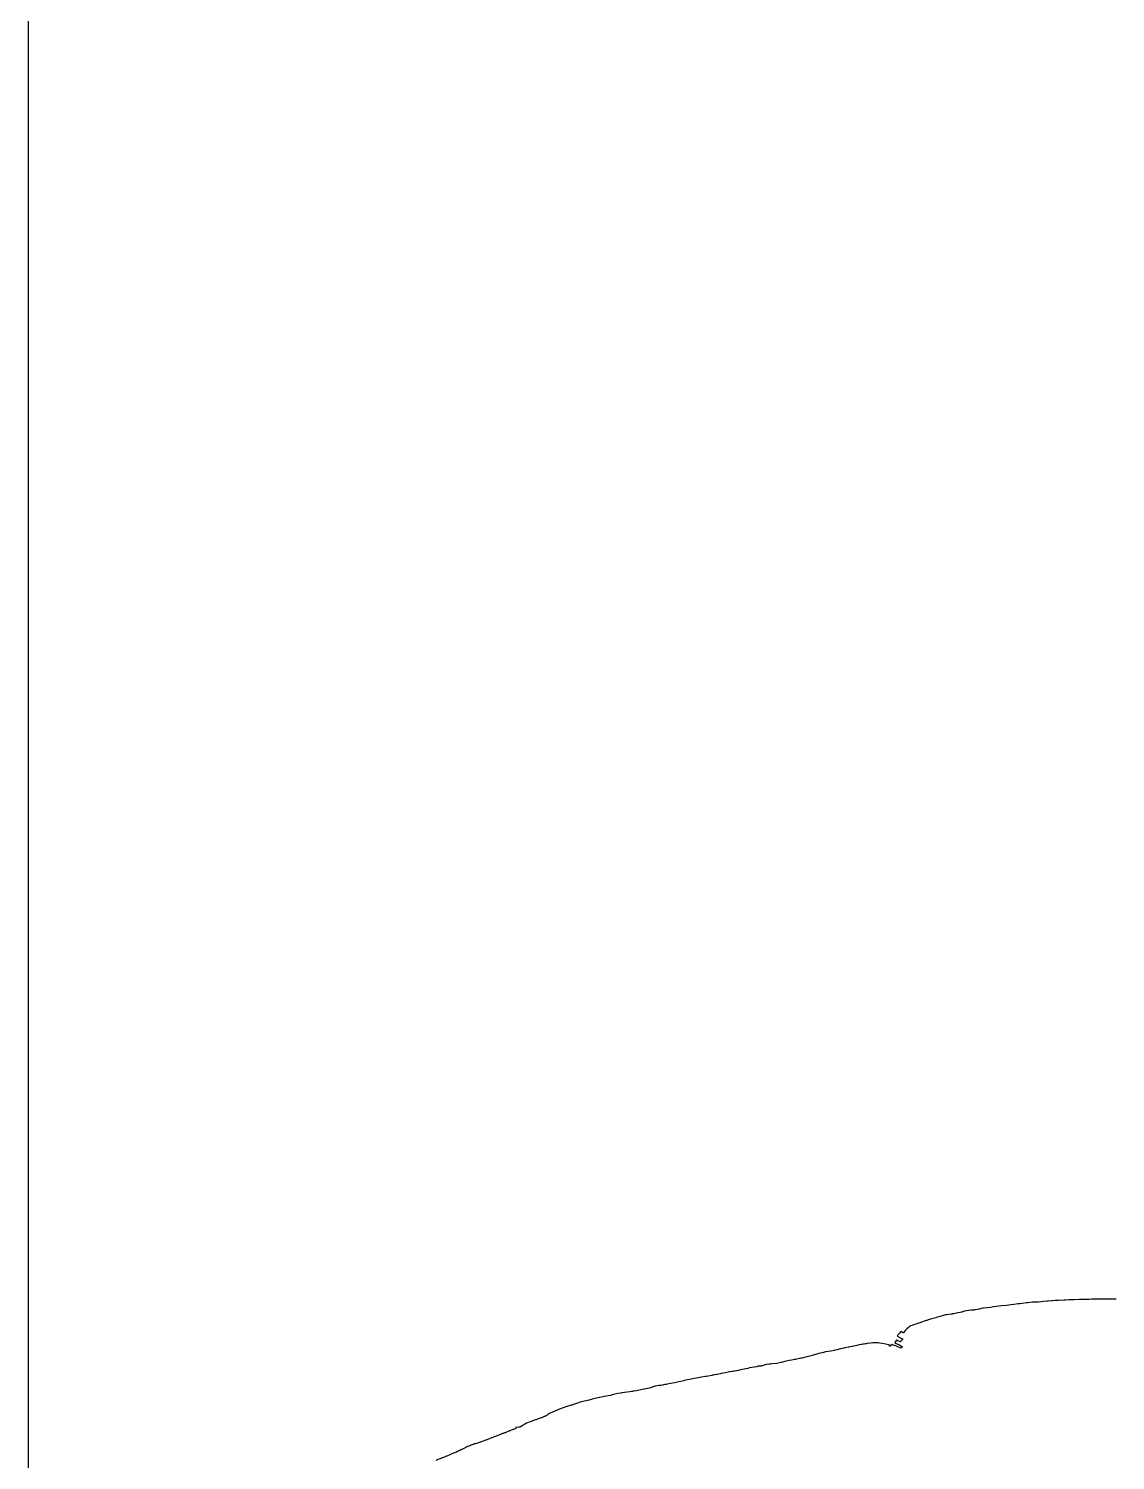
# Model space of a CAD drawing. Header units: inches. Extents: x 139.14 to 140.39, y 34.9 to 35.86.
# Drawn here: x 139.1422 to 139.3614, y 35.2823 to 35.5709 of the extents above; entities that cross this region are included whole.
import ezdxf

# ---------------------------------------------------------------- set-up
doc = ezdxf.new("R2010")
doc.units = ezdxf.units.IN
doc.header["$MEASUREMENT"] = 0

msp = doc.modelspace()

# ---------------------------------------------------------------- linework, layer by layer
for points in [[(139.14216, 35.22599), (139.14216, 35.85959), (140.39254, 35.85959)], [(139.36154, 35.31479), (139.36114, 35.31479), (139.36069, 35.31478), (139.35976, 35.31478), (139.35856, 35.3148), (139.35819, 35.31479), (139.35732, 35.31478), (139.35666, 35.31476), (139.35655, 35.31476), (139.35608, 35.31474), (139.35568, 35.31473), (139.35514, 35.31471), (139.35423, 35.3147), (139.35412, 35.31469), (139.35308, 35.31466), (139.35258, 35.31465), (139.35206, 35.31464), (139.35129, 35.31461), (139.35105, 35.3146), (139.34992, 35.31453), (139.34923, 35.31449), (139.34872, 35.31445), (139.34863, 35.31445), (139.34857, 35.31444), (139.34782, 35.31439), (139.34765, 35.31437), (139.34679, 35.31429), (139.34638, 35.31425), (139.34589, 35.3142), (139.34561, 35.31419), (139.34468, 35.31416), (139.34374, 35.31407), (139.34346, 35.31403), (139.3426, 35.31393), (139.34207, 35.31386), (139.34174, 35.31382), (139.34135, 35.31378), (139.34086, 35.31371), (139.34027, 35.31364), (139.33986, 35.31359), (139.33942, 35.31354), (139.3384, 35.31342), (139.33834, 35.31342), (139.33734, 35.31331), (139.33677, 35.31322), (139.33622, 35.31312), (139.33478, 35.31295), (139.33472, 35.31295), (139.33466, 35.31295), (139.33464, 35.31295), (139.33434, 35.31288), (139.3339, 35.31279), (139.33381, 35.31275), (139.33359, 35.3127), (139.33296, 35.31261), (139.33295, 35.3126), (139.3327, 35.31258), (139.33249, 35.31258), (139.33221, 35.31256), (139.33173, 35.31251), (139.33091, 35.31234), (139.33054, 35.31225), (139.33041, 35.3122), (139.33004, 35.31213), (139.32961, 35.31205), (139.32879, 35.31185), (139.32879, 35.31184), (139.32849, 35.3118), (139.32838, 35.31178), (139.32835, 35.31177), (139.32772, 35.31171), (139.32734, 35.31166), (139.3271, 35.3116), (139.32573, 35.3112), (139.32549, 35.31113), (139.32522, 35.31106), (139.32514, 35.31103), (139.32458, 35.31087), (139.3241, 35.31073), (139.3235, 35.31055), (139.32334, 35.3105), (139.32324, 35.31048), (139.32205, 35.3101), (139.32193, 35.31004), (139.32163, 35.30995), (139.32111, 35.30978), (139.32065, 35.3096), (139.32053, 35.30956), (139.32011, 35.30938), (139.31975, 35.30919), (139.31976, 35.30918), (139.31968, 35.30914), (139.31957, 35.30904), (139.31931, 35.30879), (139.31911, 35.30859), (139.31902, 35.3085), (139.319, 35.30846), (139.31861, 35.30803), (139.31859, 35.30797), (139.31842, 35.30808), (139.3181, 35.30826), (139.31791, 35.30803), (139.31769, 35.30778), (139.31752, 35.30757), (139.31735, 35.30736), (139.31775, 35.30715), (139.31826, 35.30687), (139.31848, 35.30677), (139.31841, 35.30669), (139.31809, 35.30629), (139.318, 35.30616), (139.31797, 35.30616), (139.31782, 35.30623), (139.31747, 35.30642), (139.31727, 35.30651), (139.31724, 35.30651), (139.31704, 35.30627), (139.31686, 35.30604), (139.31718, 35.30587), (139.31768, 35.30562), (139.31826, 35.3053), (139.31837, 35.30525), (139.31828, 35.30509), (139.31817, 35.30492), (139.31799, 35.30499), (139.31762, 35.30514), (139.31734, 35.30525), (139.31708, 35.30535), (139.31677, 35.30547), (139.31661, 35.30553), (139.31643, 35.3056), (139.31635, 35.30562), (139.31629, 35.30563), (139.31624, 35.30555), (139.31616, 35.30553), (139.3161, 35.30551), (139.31603, 35.30551), (139.31603, 35.3055), (139.31603, 35.30541), (139.31596, 35.30534), (139.31593, 35.30533), (139.3159, 35.30531), (139.31586, 35.30531), (139.31584, 35.30533), (139.31583, 35.30535), (139.31578, 35.30538), (139.31573, 35.30541), (139.31571, 35.30546), (139.31572, 35.30552), (139.31576, 35.30557), (139.31573, 35.30559), (139.31532, 35.30567), (139.3151, 35.30572), (139.31431, 35.30585), (139.31381, 35.30593), (139.31352, 35.30596), (139.31317, 35.30597), (139.31304, 35.30599), (139.31275, 35.30599), (139.31242, 35.30597), (139.31207, 35.30592), (139.31131, 35.30583), (139.31113, 35.3058), (139.31098, 35.30579), (139.3107, 35.30574), (139.31047, 35.30571), (139.31019, 35.30565), (139.31013, 35.30564), (139.30968, 35.30555), (139.30925, 35.30545), (139.30837, 35.30527), (139.30831, 35.30526), (139.30789, 35.30518), (139.3076, 35.30513), (139.30748, 35.3051), (139.3069, 35.305), (139.30683, 35.30497), (139.30657, 35.30492), (139.30594, 35.30479), (139.30583, 35.30475), (139.30525, 35.3046), (139.30475, 35.3045), (139.30469, 35.30447), (139.304, 35.30433), (139.30291, 35.30415), (139.30249, 35.30406), (139.30221, 35.30398), (139.30159, 35.30383), (139.30023, 35.30346), (139.29977, 35.30333), (139.29949, 35.30326), (139.29912, 35.30317), (139.29865, 35.30304), (139.29822, 35.30292), (139.29795, 35.30286), (139.29685, 35.30265), (139.29662, 35.3026), (139.29614, 35.30252), (139.29555, 35.30239), (139.29499, 35.30226), (139.29395, 35.30202), (139.29334, 35.30189), (139.29308, 35.30185), (139.29215, 35.30173), (139.29179, 35.3017), (139.29177, 35.30168), (139.29152, 35.30166), (139.29106, 35.30161), (139.29098, 35.30159), (139.29074, 35.30156), (139.29013, 35.30136), (139.28997, 35.30131), (139.28981, 35.30131), (139.28955, 35.3013), (139.28932, 35.30128), (139.28929, 35.30126), (139.28921, 35.30123), (139.28916, 35.30122), (139.28911, 35.3012), (139.28903, 35.30117), (139.28855, 35.30108), (139.2876, 35.30092), (139.28722, 35.30084), (139.28682, 35.30077), (139.28574, 35.30053), (139.2853, 35.30042), (139.28458, 35.30028), (139.28446, 35.30026), (139.28419, 35.30021), (139.28407, 35.30019), (139.28369, 35.30012), (139.28362, 35.30011), (139.2823, 35.29986), (139.28185, 35.29978), (139.28175, 35.29976), (139.28104, 35.29962), (139.281, 35.2996), (139.28063, 35.29954), (139.2805, 35.29952), (139.28048, 35.29951), (139.28011, 35.29944), (139.28003, 35.29942), (139.27995, 35.2994), (139.2792, 35.29927), (139.27887, 35.29922), (139.27885, 35.29921), (139.27861, 35.29918), (139.27791, 35.29906), (139.27687, 35.29889), (139.27638, 35.2988), (139.27547, 35.2986), (139.27506, 35.29851), (139.27442, 35.29836), (139.27432, 35.29834), (139.27374, 35.2982), (139.2733, 35.29812), (139.27272, 35.298), (139.27247, 35.29794), (139.27093, 35.29765), (139.27074, 35.2976), (139.27046, 35.29756), (139.27022, 35.29751), (139.26999, 35.29746), (139.26966, 35.29741), (139.26925, 35.29735), (139.26892, 35.2973), (139.26857, 35.29722), (139.26831, 35.29715), (139.26811, 35.2971), (139.26808, 35.29709), (139.26758, 35.29693), (139.26737, 35.29687), (139.26699, 35.29678), (139.26596, 35.29658), (139.26591, 35.29656), (139.26479, 35.29633), (139.26409, 35.29622), (139.26396, 35.2962), (139.26377, 35.29617), (139.26344, 35.29612), (139.26182, 35.29589), (139.26163, 35.29585), (139.26102, 35.29576), (139.26042, 35.29563), (139.26012, 35.29556), (139.25947, 35.2954), (139.25905, 35.29531), (139.25834, 35.29517), (139.25826, 35.29515), (139.25736, 35.29496), (139.2573, 35.29494), (139.25585, 35.29461), (139.2552, 35.29445), (139.25514, 35.29442), (139.25491, 35.29436), (139.25344, 35.294), (139.25266, 35.29377), (139.25227, 35.29363), (139.2517, 35.29345), (139.25163, 35.29343), (139.25122, 35.2933), (139.25045, 35.29305), (139.25039, 35.29302), (139.2496, 35.29276), (139.24878, 35.29243), (139.24782, 35.29203), (139.24724, 35.29176), (139.24721, 35.29176), (139.24701, 35.29163), (139.24688, 35.29153), (139.24682, 35.29146), (139.24675, 35.2914), (139.24664, 35.29133), (139.2465, 35.29125), (139.24639, 35.2912), (139.24628, 35.29115), (139.24617, 35.2911), (139.24592, 35.29101), (139.24561, 35.29088), (139.24553, 35.29085), (139.24534, 35.29078), (139.24492, 35.29063), (139.24454, 35.29049), (139.24441, 35.29044), (139.24403, 35.2903), (139.24354, 35.29012), (139.24312, 35.28997), (139.24281, 35.28983), (139.24262, 35.28976), (139.24224, 35.28956), (139.24201, 35.28944), (139.24191, 35.28938), (139.24181, 35.28932), (139.24171, 35.28926), (139.24135, 35.28907), (139.24131, 35.28904), (139.24122, 35.289), (139.24113, 35.28897), (139.24102, 35.28895), (139.2405, 35.2889), (139.24046, 35.28889), (139.24046, 35.28881), (139.24045, 35.28871), (139.24045, 35.28869), (139.23994, 35.28852), (139.23986, 35.2885), (139.2398, 35.28848), (139.23973, 35.28845), (139.23969, 35.28844), (139.23957, 35.28839), (139.23953, 35.28838), (139.23923, 35.28825), (139.23914, 35.28821), (139.23845, 35.28794), (139.23828, 35.28787), (139.23818, 35.28783), (139.23787, 35.28772), (139.23778, 35.28768), (139.23749, 35.28757), (139.23738, 35.28752), (139.23731, 35.28749), (139.23713, 35.28742), (139.2368, 35.2873), (139.23636, 35.28713), (139.23605, 35.287), (139.23582, 35.28692), (139.2356, 35.28683), (139.23555, 35.28681), (139.23541, 35.28675), (139.23521, 35.28668), (139.23511, 35.28664), (139.23472, 35.28649), (139.23443, 35.28637), (139.23435, 35.28634), (139.23416, 35.28627), (139.23383, 35.28616), (139.23359, 35.28607), (139.23344, 35.28603), (139.23337, 35.286), (139.2333, 35.28598), (139.23289, 35.28584), (139.23249, 35.28572), (139.23227, 35.28565), (139.23206, 35.28559), (139.23192, 35.28554), (139.2318, 35.2855), (139.23163, 35.28544), (139.23158, 35.28542), (139.23139, 35.28534), (139.2313, 35.2853), (139.2312, 35.28526), (139.23114, 35.28525), (139.23078, 35.28509), (139.23069, 35.28506), (139.2304, 35.28492), (139.23034, 35.28489), (139.2303, 35.28487), (139.23024, 35.28483), (139.22996, 35.28469), (139.22979, 35.28459), (139.22964, 35.28451), (139.22956, 35.28447), (139.22944, 35.28442), (139.22936, 35.28438), (139.22917, 35.28428), (139.22896, 35.28418), (139.22874, 35.28407), (139.22851, 35.28398), (139.2283, 35.28389), (139.22804, 35.28378), (139.22784, 35.28371), (139.22738, 35.28352), (139.22736, 35.28351), (139.22713, 35.28341), (139.22653, 35.28316), (139.22627, 35.28305), (139.22626, 35.28305), (139.22618, 35.28302), (139.22598, 35.28294), (139.22584, 35.2829), (139.22567, 35.28282), (139.22558, 35.28279), (139.2255, 35.28276), (139.22544, 35.28273), (139.22526, 35.28266), (139.22516, 35.28262), (139.22495, 35.28253), (139.22473, 35.28243), (139.22459, 35.28237), (139.22453, 35.28235), (139.22445, 35.28231), (139.22436, 35.28227)]]:
    msp.add_lwpolyline(points)

doc.saveas('drawing.dxf')
